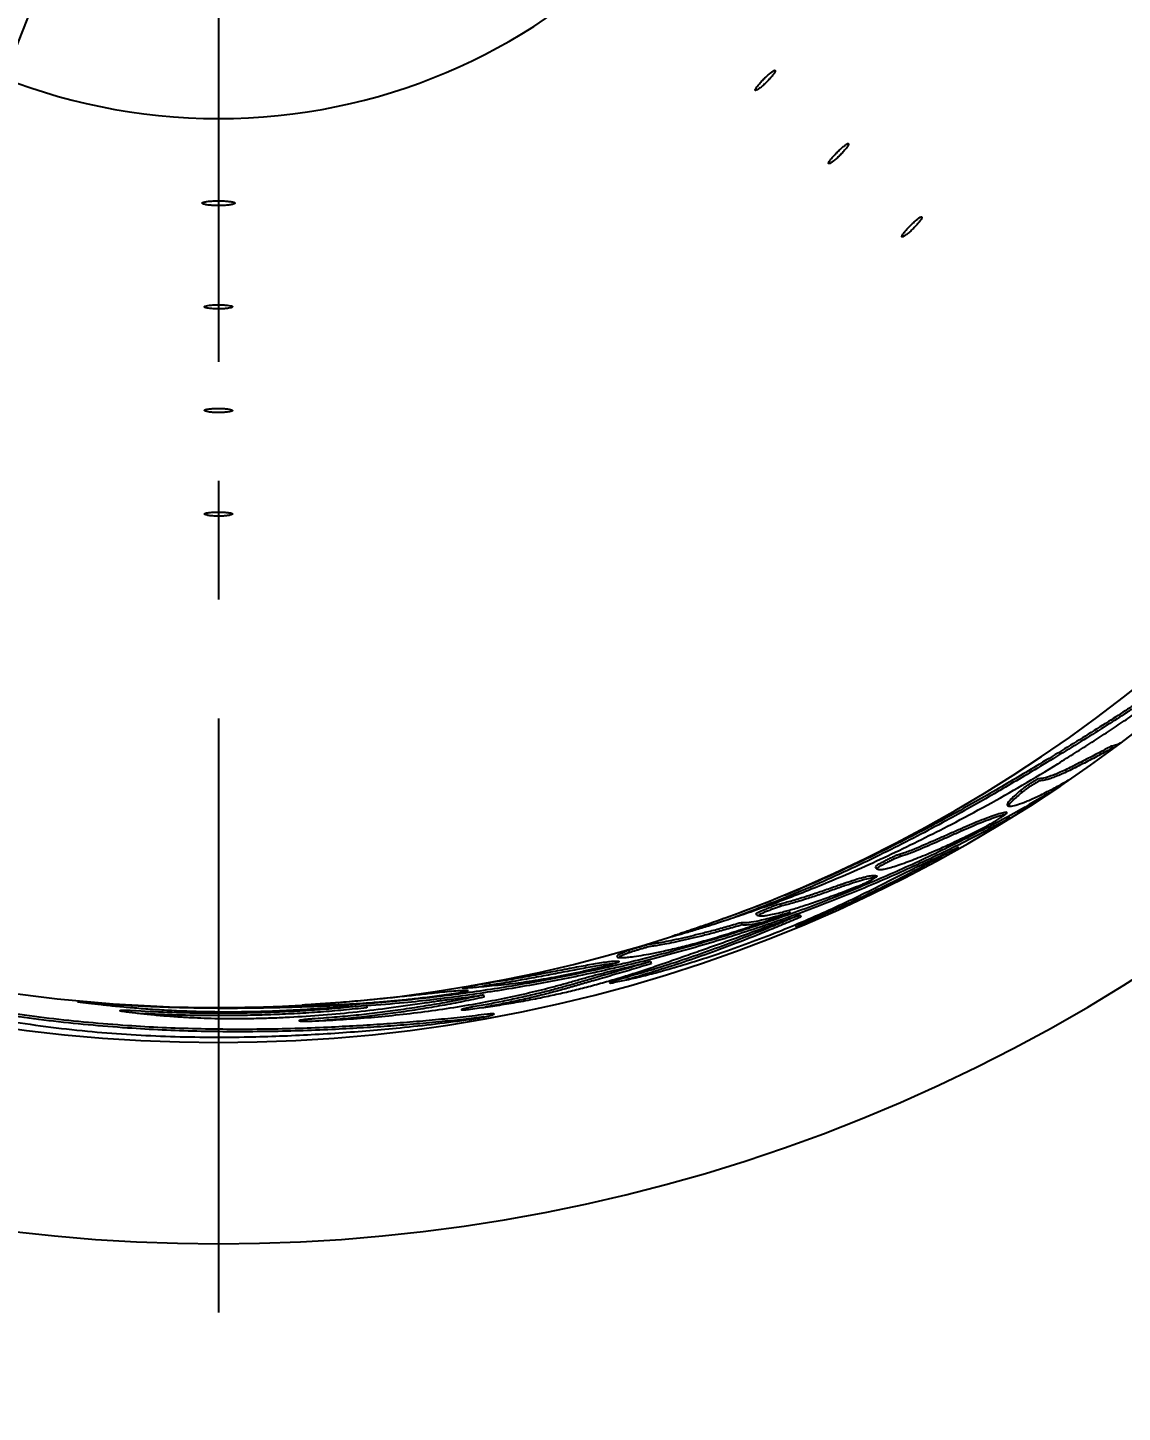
# Model space of a CAD drawing. Header units: millimetres. Extents: x 8 to 867, y 8 to 585.
# Drawn here: x 730.7 to 754.09, y 528.06 to 557.65 of the extents above; entities that cross this region are included whole.
import ezdxf

# ---------------------------------------------------------------- set-up
doc = ezdxf.new("R2010")
doc.units = ezdxf.units.MM
doc.linetypes.add('CENTERX2', pattern=[20.32, 12.7, -2.54, 2.54, -2.54])
doc.layers.add('CENTERLINE', color=4, linetype='CENTERX2')
doc.layers.add('DIMENSIONS', color=2, linetype='Continuous')
doc.layers.add('OUTLINE', color=7, linetype='Continuous', lineweight=25)
doc.styles.add('SLDTEXTSTYLE0', font='TXT', dxfattribs={"width": 0.75})
doc.dimstyles.new('SLDDIMSTYLE22', dxfattribs={"dimtxt": 3.5, "dimasz": 2, "dimexe": 0, "dimexo": 0.0625, "dimgap": 0.875, "dimtad": 1, "dimrnd": 1e-09, "dimzin": 12, "dimdsep": 46, "dimtxsty": 'SLDTEXTSTYLE0', "dimsah": 1, "dimcen": 0, "dimadec": 0, "dimazin": 3, "dimtfac": 1, "dimtofl": 0, "dimtmove": 0, "dimatfit": 3, "dimfxl": 0, "dimfrac": 2, "dimtolj": 1, "dimtzin": 12, "dimarcsym": 0})
doc.dimstyles.new('SLDDIMSTYLE35', dxfattribs={"dimtxt": 3.5, "dimasz": 2, "dimexe": 0, "dimexo": 0.0625, "dimgap": 0.875, "dimtad": 1, "dimrnd": 1e-09, "dimzin": 12, "dimdsep": 46, "dimtxsty": 'SLDTEXTSTYLE0', "dimsah": 1, "dimcen": 0, "dimadec": 0, "dimazin": 3, "dimtfac": 1, "dimtofl": 0, "dimtmove": 0, "dimatfit": 3, "dimfxl": 0, "dimfrac": 2, "dimtolj": 1, "dimtzin": 12, "dimarcsym": 0})
doc.dimstyles.new('SLDDIMSTYLE9', dxfattribs={"dimtxt": 3.5, "dimasz": 2, "dimexe": 0, "dimexo": 0.0625, "dimgap": 0.875, "dimtad": 1, "dimdec": 4, "dimzin": 12, "dimdsep": 46, "dimtxsty": 'SLDTEXTSTYLE0', "dimsah": 1, "dimcen": 0.09, "dimazin": 3, "dimtfac": 1, "dimtofl": 0, "dimtmove": 0, "dimatfit": 3, "dimfxl": 0, "dimfrac": 2, "dimtolj": 1, "dimtzin": 12, "dimarcsym": 0})

# ---------------------------------------------------------------- blocks, each defined once
blk = doc.blocks.new('_D_85')
at = {"layer": 'DIMENSIONS'}
for p, q in [((698.23, 568.209), (813.424, 568.209)), ((794.92, 546.319), (808.681, 541.311))]:
    blk.add_line(p, q, dxfattribs=at)
blk.add_arc((734.78, 568.209), 76.644, 340, 0, dxfattribs=at)
for points in [[(811.424, 568.209), (810.898, 566.215), (811.898, 566.202)], [(806.801, 541.995), (807.933, 543.718), (806.989, 544.048)]]:
    blk.add_solid(points, dxfattribs=at)
at = {"layer": 'DIMENSIONS', "insert": (805.205, 552.217), "char_height": 3.5, "attachment_point": 1, "rotation": 80, "style": 'SLDTEXTSTYLE0'}
blk.add_mtext('20°', dxfattribs=at)
blk = doc.blocks.new('_D_87')
at = {"layer": 'DIMENSIONS'}
blk.add_line((786.397, 544.029), (734.78, 568.209), dxfattribs=at)
blk.add_arc((734.78, 568.209), 143.231, 289.50519, 336.90962, dxfattribs=at)
blk.add_solid([(786.397, 544.029), (784.798, 545.331), (784.374, 544.425)], dxfattribs=at)
at = {"layer": 'DIMENSIONS', "insert": (771.879, 555.806), "char_height": 3.5, "attachment_point": 1, "rotation": 334.9001, "style": 'SLDTEXTSTYLE0'}
blk.add_mtext('R57', dxfattribs=at)
blk = doc.blocks.new('_D_91')
at = {"layer": 'DIMENSIONS'}
blk.add_line((710.508, 506.565), (734.78, 568.209), dxfattribs=at)
blk.add_solid([(710.508, 506.565), (711.706, 508.243), (710.776, 508.609)], dxfattribs=at)
at = {"layer": 'DIMENSIONS', "insert": (720.026, 542.993), "char_height": 3.5, "attachment_point": 1, "rotation": 68.5083, "style": 'SLDTEXTSTYLE0'}
blk.add_mtext('R66,25', dxfattribs=at)
blk = doc.blocks.new('SW_CENTERMARKSYMBOL_0')
at = {"layer": 'CENTERLINE', "color": 0}
blk.add_line((0, -5), (0, -79.579), dxfattribs=at)

msp = doc.modelspace()

# ---------------------------------------------------------------- linework, layer by layer
at = {"layer": 'OUTLINE'}
for p, q in [((753.84816, 542.29402), (753.87786, 542.25366)), ((753.91072, 542.25906), (753.87786, 542.25366)), ((751.92206, 541.35237), (751.94902, 541.31013)), ((749.32902, 539.97949), (749.35198, 539.93495)), ((746.77125, 538.9172), (746.79022, 538.87086)), ((747.20319, 538.68741), (747.22263, 538.64122)), ((744.97926, 538.39999), (744.98741, 538.37618)), ((745.94726, 538.52191), (745.9649, 538.47501)), ((745.95241, 538.52105), (745.94726, 538.52191)), ((745.96962, 538.47422), (745.9649, 538.47501)), ((743.54487, 537.92849), (743.55878, 537.88045)), ((744.01311, 537.69343), (744.02762, 537.64546)), ((740.5715, 537.23441), (740.58069, 537.18526)), ((739.72439, 536.8832), (739.91509, 536.90677)), ((740.11925, 537.06747), (740.1162, 537.06839)), ((740.44185, 536.97772), (740.45079, 536.92841)), ((737.01398, 536.78796), (737.01602, 536.7593)), ((737.48764, 536.75438), (737.49048, 536.72144)), ((737.94231, 536.75233), (737.94732, 536.70253)), ((738.37144, 536.69232), (739.18098, 536.80737))]:
    msp.add_line(p, q, dxfattribs=at)
for radius, start, end in [(12.5, 180, 0), (32.24671, 180.17768, 359.82232), (31.5, 180.181676, 273.229797), (31.5, 274.273887, 359.818195), (36.55, 225, 315)]:
    msp.add_arc((734.7799, 568.20876), radius, start, end, dxfattribs=at)
for points, knots in [([(746.28251, 556.38289), (746.27153, 556.36656), (746.24955, 556.33388), (746.24656, 556.31035), (746.26697, 556.30947), (746.3103, 556.33283), (746.37098, 556.37761), (746.4421, 556.43908), (746.51542, 556.51044), (746.58266, 556.58367), (746.63635, 556.65044), (746.67064, 556.70301), (746.68186, 556.73524), (746.66888, 556.74337), (746.63316, 556.7265), (746.57856, 556.68667), (746.51104, 556.62862), (746.43793, 556.55899), (746.36779, 556.48604), (746.31462, 556.42533), (746.29144, 556.3947), (746.28251, 556.38289)], [0, 0, 0, 0, 0.05368646, 0.10737396, 0.16105607, 0.21473687, 0.2684238, 0.32211544, 0.3758017, 0.42948101, 0.48316166, 0.53685253, 0.59054161, 0.6442267, 0.69790643, 0.75159018, 0.80528245, 0.85897114, 0.91265213, 0.96633263, 1, 1, 1, 1]), ([(747.82822, 554.74492), (747.83879, 554.74858), (747.85992, 554.7559), (747.91716, 554.79592), (747.98548, 554.85259), (748.05908, 554.92183), (748.12906, 554.99534), (748.18771, 555.06492), (748.22857, 555.12254), (748.24721, 555.16151), (748.24168, 555.1773), (748.21263, 555.1681), (748.16323, 555.13505), (748.09888, 555.08205), (748.02664, 555.01526), (747.95454, 554.94231), (747.89077, 554.87145), (747.84253, 554.8104), (747.81586, 554.76629), (747.81282, 554.74527), (747.82394, 554.74502), (747.82822, 554.74492)], [0, 0, 0, 0, 0.05368621, 0.1073739, 0.16106322, 0.21475241, 0.26843527, 0.32211635, 0.37580424, 0.42949542, 0.483182, 0.53686548, 0.5905491, 0.64423925, 0.69792936, 0.75161387, 0.80529472, 0.85898225, 0.91267115, 0.9663618, 1, 1, 1, 1]), ([(734.58763, 553.85633), (734.62263, 553.85325), (734.69264, 553.84709), (734.8133, 553.84584), (734.92864, 553.85104), (735.02763, 553.86231), (735.09859, 553.87782), (735.13366, 553.89539), (735.12884, 553.91275), (735.0847, 553.92799), (735.0062, 553.93971), (734.90219, 553.94709), (734.78438, 553.94971), (734.66608, 553.94745), (734.56062, 553.94042), (734.47986, 553.929), (734.43293, 553.91398), (734.42505, 553.8967), (734.45744, 553.87914), (734.51674, 553.86513), (734.56789, 553.85878), (734.58763, 553.85633)], [0, 0, 0, 0, 0.05368089, 0.1073615, 0.16103377, 0.21471129, 0.26840214, 0.322094, 0.37577205, 0.42944572, 0.48312632, 0.53681995, 0.590509, 0.64418348, 0.69785718, 0.75154239, 0.80523689, 0.85892272, 0.91259521, 0.96627337, 1, 1, 1, 1]), ([(749.62827, 553.3603), (749.63883, 553.37101), (749.67296, 553.40564), (749.72623, 553.46507), (749.77676, 553.52949), (749.80699, 553.57849), (749.81369, 553.60627), (749.79617, 553.60965), (749.75637, 553.58827), (749.69866, 553.54469), (749.62936, 553.48398), (749.55614, 553.41312), (749.48723, 553.34015), (749.43046, 553.27323), (749.39238, 553.21973), (749.37746, 553.18554), (749.38747, 553.17436), (749.41718, 553.18591), (749.46076, 553.21356), (749.51602, 553.25609), (749.57764, 553.31057), (749.61495, 553.34721), (749.62827, 553.3603)], [0, 0, 0, 0, 0.02403248, 0.07770513, 0.13138044, 0.18506049, 0.23874299, 0.292417, 0.34608967, 0.39976566, 0.453446, 0.50712372, 0.56079719, 0.61447149, 0.66815064, 0.72183013, 0.77550511, 0.82917601, 0.86280737, 0.91648753, 0.97016684, 1, 1, 1, 1]), ([(734.61852, 551.64693), (734.64874, 551.64445), (734.70918, 551.63947), (734.81268, 551.63868), (734.91118, 551.64319), (734.99524, 551.65272), (735.05492, 551.66581), (735.08364, 551.68073), (735.07809, 551.6956), (735.03895, 551.70879), (734.97059, 551.71903), (734.88074, 551.72547), (734.77952, 551.72766), (734.67834, 551.72544), (734.58862, 551.71897), (734.52045, 551.7087), (734.48154, 551.69549), (734.47621, 551.6806), (734.50535, 551.66575), (734.55719, 551.65412), (734.60146, 551.64893), (734.61852, 551.64693)], [0, 0, 0, 0, 0.05368404, 0.10736814, 0.16104773, 0.21472973, 0.26842218, 0.3221102, 0.37579254, 0.42947508, 0.48315904, 0.53685106, 0.59053884, 0.64421946, 0.69790007, 0.75158955, 0.8052795, 0.85896709, 0.91264431, 0.96632759, 1, 1, 1, 1]), ([(734.61032, 549.43303), (734.64003, 549.43041), (734.69943, 549.42519), (734.80272, 549.42386), (734.90207, 549.42779), (734.98802, 549.43679), (735.05041, 549.4495), (735.08233, 549.46425), (735.08014, 549.47921), (735.04412, 549.4927), (734.97831, 549.50338), (734.89012, 549.51031), (734.78951, 549.51297), (734.68782, 549.51115), (734.59652, 549.50498), (734.52587, 549.49494), (734.48389, 549.48188), (734.4752, 549.46707), (734.50112, 549.4522), (734.55051, 549.44044), (734.59369, 549.43509), (734.61032, 549.43303)], [0, 0, 0, 0, 0.053684357, 0.107369898, 0.161051834, 0.214733922, 0.268424877, 0.322113202, 0.375798835, 0.429481621, 0.483166774, 0.536858257, 0.590547031, 0.644230279, 0.697913416, 0.751598435, 0.805292278, 0.858979503, 0.912659404, 0.966341365, 1, 1, 1, 1]), ([(734.7797, 547.20993), (734.8069, 547.21027), (734.86778, 547.21105), (734.95478, 547.21783), (735.02791, 547.22902), (735.07312, 547.2431), (735.08526, 547.25816), (735.06297, 547.27248), (735.00879, 547.28454), (734.92878, 547.2932), (734.832, 547.29773), (734.72934, 547.29777), (734.63239, 547.29331), (734.55206, 547.2847), (734.49742, 547.27269), (734.47463, 547.25839), (734.48621, 547.24332), (734.52547, 547.23098), (734.58431, 547.22065), (734.65989, 547.21295), (734.7331, 547.21008), (734.77318, 547.20995), (734.7797, 547.20993)], [0, 0, 0, 0, 0.04338042, 0.0970558, 0.15073838, 0.20442151, 0.25810401, 0.31177845, 0.36545756, 0.41913932, 0.47282431, 0.52650392, 0.58018096, 0.63386065, 0.68754318, 0.74122543, 0.79490359, 0.84858107, 0.882218, 0.935901, 0.98958233, 1, 1, 1, 1]), ([(755.22983, 543.68773), (755.22453, 543.69192), (755.21378, 543.70043), (755.16697, 543.68753), (755.09036, 543.64934), (754.98944, 543.59024), (754.83271, 543.493), (754.63665, 543.36583), (754.40678, 543.21498), (754.14029, 543.04019), (753.93363, 542.9082), (753.79577, 542.82015)], [0, 0, 0, 0, 0.08195795, 0.166319059, 0.250696977, 0.332988166, 0.415325142, 0.583356948, 0.687393231, 0.791454972, 1, 1, 1, 1]), ([(755.24228, 543.65721), (755.24192, 543.65737), (755.23461, 543.66057), (755.19781, 543.6479), (755.12308, 543.61126), (755.0218, 543.55182), (754.86536, 543.45478), (754.66901, 543.32739), (754.43842, 543.17602), (754.1702, 543.00004), (753.96219, 542.86718), (753.82343, 542.77853)], [0, 0, 0, 0, 0.00479743, 0.09596791, 0.18715542, 0.27609135, 0.36507632, 0.54668302, 0.65987532, 0.77309493, 1, 1, 1, 1]), ([(750.4383, 540.62254), (750.69541, 540.7587), (751.20988, 541.03115), (751.97051, 541.46622), (752.59501, 541.84288), (753.08702, 542.1515), (753.44738, 542.38257), (753.7967, 542.6111), (754.135, 542.83644), (754.45201, 543.04876), (754.65142, 543.18439), (754.75116, 543.25222)], [0, 0, 0, 0, 0.15942227, 0.31898867, 0.4870735, 0.57136059, 0.65564103, 0.74125914, 0.82686299, 0.91340494, 1, 1, 1, 1]), ([(753.79577, 542.82015), (753.63254, 542.71732), (753.30609, 542.51166), (752.79679, 542.1976), (752.29838, 541.8949), (751.80695, 541.60089), (751.33014, 541.32128), (750.82662, 541.0334), (750.2793, 540.72999), (749.68696, 540.41401), (749.04453, 540.08627), (748.37348, 539.76121), (747.68791, 539.44776), (746.99954, 539.15275), (746.38697, 538.90711), (745.85776, 538.70756), (745.41172, 538.54695), (745.12338, 538.44897), (744.97926, 538.39999)], [0, 0, 0, 0, 0.07682108, 0.15364122, 0.23038191, 0.2899343, 0.34962949, 0.40930583, 0.4688325, 0.53437225, 0.59990508, 0.66680561, 0.73374195, 0.79958164, 0.86538545, 0.91021315, 0.95512205, 1, 1, 1, 1]), ([(753.82343, 542.77853), (753.66008, 542.67562), (753.33339, 542.46979), (752.82369, 542.15546), (752.32494, 541.85252), (751.83325, 541.55834), (751.35627, 541.27861), (750.85266, 540.99067), (750.30495, 540.687), (749.71186, 540.37058), (749.06828, 540.04223), (748.39602, 539.71653), (747.70938, 539.40262), (747.01928, 539.10657), (746.40718, 538.86207), (746.01169, 538.71097), (745.84829, 538.65231), (745.83346, 538.64698)], [0, 0, 0, 0, 0.0839076, 0.16781437, 0.25163447, 0.31667845, 0.38187762, 0.44705677, 0.51207307, 0.58379688, 0.65551309, 0.72872469, 0.80197544, 0.87403032, 0.94604618, 0.99510326, 1, 1, 1, 1]), ([(753.84816, 542.29402), (753.78931, 542.26041), (753.67155, 542.19315), (753.47079, 542.08835), (753.26534, 541.98197), (753.05314, 541.87329), (752.90125, 541.7986), (752.76495, 541.73631), (752.64334, 541.6856), (752.53721, 541.64659), (752.41385, 541.60829), (752.35461, 541.60263), (752.315, 541.59885)], [0, 0, 0, 0, 0.08132169, 0.16273024, 0.32603398, 0.40870482, 0.4913562, 0.57450934, 0.65766721, 0.74285244, 0.82803837, 1, 1, 1, 1]), ([(753.87786, 542.25366), (753.81896, 542.22001), (753.7011, 542.15267), (753.50013, 542.04769), (753.29449, 541.94116), (753.08203, 541.83228), (752.92988, 541.75741), (752.79334, 541.69496), (752.67151, 541.64411), (752.56517, 541.60497), (752.44158, 541.56653), (752.38225, 541.56082), (752.34257, 541.55701)], [0, 0, 0, 0, 0.08128745, 0.1626608, 0.32589647, 0.40858115, 0.49124556, 0.57441293, 0.65758453, 0.7427883, 0.8279941, 1, 1, 1, 1]), ([(754.05355, 542.3613), (754.05195, 542.36049), (753.99571, 542.33206), (753.91205, 542.29855), (753.86958, 542.29554), (753.84816, 542.29402)], [0, 0, 0, 0, 0.01430442, 0.50301722, 1, 1, 1, 1]), ([(751.92206, 541.35237), (751.87674, 541.31248), (751.78605, 541.23267), (751.68498, 541.13505), (751.62603, 541.05848), (751.63196, 541.01693), (751.69413, 541.00586), (751.81253, 541.03019), (751.98224, 541.08769), (752.20551, 541.1819), (752.46203, 541.30619), (752.71666, 541.4397), (752.88941, 541.53877), (752.96482, 541.58202)], [0, 0, 0, 0, 0.074378738, 0.148820409, 0.222873499, 0.325796066, 0.429110351, 0.532197677, 0.638633188, 0.745325024, 0.851673616, 0.935252544, 1, 1, 1, 1]), ([(752.315, 541.59885), (752.30655, 541.59632), (752.29091, 541.59164), (752.23161, 541.55906), (752.16332, 541.51803), (752.0928, 541.47318), (752.02768, 541.42982), (751.9713, 541.39035), (751.93841, 541.36568), (751.92491, 541.35469), (751.92206, 541.35237)], [0, 0, 0, 0, 0.18008236, 0.33319653, 0.47235246, 0.5979498, 0.71787937, 0.83781778, 0.96580318, 1, 1, 1, 1]), ([(752.34257, 541.55701), (752.33411, 541.55447), (752.31846, 541.54977), (752.25914, 541.51719), (752.19083, 541.47614), (752.1202, 541.43122), (752.05489, 541.38775), (751.99832, 541.34816), (751.96537, 541.32344), (751.95185, 541.31243), (751.94902, 541.31013)], [0, 0, 0, 0, 0.17992592, 0.3327304, 0.47181541, 0.59756874, 0.71775932, 0.83793477, 0.96604869, 1, 1, 1, 1]), ([(752.53573, 541.3), (752.30495, 541.16306), (751.73206, 540.82314), (750.77838, 540.32645), (749.68281, 539.79454), (748.55524, 539.30006), (747.39084, 538.83941), (746.18963, 538.4162), (744.95199, 538.03454), (743.68861, 537.69455), (742.82434, 537.50838), (742.39235, 537.41533)], [0, 0, 0, 0, 0.07709224, 0.19137461, 0.30571537, 0.42005006, 0.53432418, 0.65071031, 0.76717147, 0.88362471, 1, 1, 1, 1]), ([(751.94902, 541.31013), (751.91404, 541.27971), (751.84411, 541.21891), (751.75186, 541.13573), (751.69417, 541.07336), (751.66632, 541.03475), (751.6657, 541.02192), (751.66553, 541.01844)], [0, 0, 0, 0, 0.22580805, 0.45138748, 0.68260071, 0.9140065, 1, 1, 1, 1]), ([(751.69576, 540.76152), (751.40113, 540.60295), (750.75223, 540.25371), (749.71136, 539.75385), (748.58145, 539.25639), (747.41326, 538.7944), (746.20841, 538.36962), (744.96689, 537.98671), (743.69955, 537.64563), (742.83255, 537.45894), (742.3992, 537.36563)], [0, 0, 0, 0, 0.10522178, 0.23173993, 0.358251, 0.48469489, 0.61348456, 0.74235782, 0.87122228, 1, 1, 1, 1]), ([(751.63535, 540.88036), (751.60975, 540.87952), (751.55858, 540.87784), (751.4218, 540.838), (751.2443, 540.77308), (751.07089, 540.70851), (750.88294, 540.63252), (750.67798, 540.54363), (750.48566, 540.45764), (750.28561, 540.36829), (750.09648, 540.2854), (749.8668, 540.18512), (749.66758, 540.09944), (749.52021, 540.04176), (749.41792, 540.0067), (749.35866, 539.98856), (749.32902, 539.97949)], [0, 0, 0, 0, 0.09811041, 0.19608237, 0.29377304, 0.39145594, 0.46751311, 0.54357263, 0.61929508, 0.65713924, 0.73282456, 0.79892301, 0.86499579, 0.90985242, 0.95492604, 1, 1, 1, 1]), ([(751.58313, 540.82977), (751.58044, 540.82953), (751.54947, 540.82675), (751.44578, 540.79378), (751.27154, 540.73081), (751.09742, 540.66573), (750.91002, 540.59002), (750.70546, 540.50129), (750.51348, 540.41544), (750.31366, 540.32614), (750.12412, 540.243), (749.89379, 540.1424), (749.69327, 540.05608), (749.54462, 539.99781), (749.4415, 539.96239), (749.38182, 539.94409), (749.35198, 539.93495)], [0, 0, 0, 0, 0.01022131, 0.1175411, 0.2245524, 0.33155585, 0.41484898, 0.49814395, 0.58107258, 0.62251798, 0.7054057, 0.77829141, 0.8511509, 0.90060717, 0.95030347, 1, 1, 1, 1]), ([(751.18701, 540.58528), (751.21421, 540.59989), (751.26865, 540.62912), (751.36409, 540.68505), (751.45496, 540.74148), (751.53407, 540.79382), (751.59475, 540.83746), (751.63301, 540.86905), (751.63394, 540.87551), (751.63439, 540.87863)], [0, 0, 0, 0, 0.14378429, 0.28781421, 0.42637836, 0.56328579, 0.70596031, 0.85784666, 1, 1, 1, 1]), ([(744.49477, 538.23158), (744.56669, 538.25232), (744.71075, 538.29385), (744.96408, 538.36861), (745.24635, 538.45481), (745.58558, 538.56268), (745.98345, 538.69592), (746.43227, 538.85437), (746.90158, 539.02828), (747.38353, 539.21558), (747.92267, 539.43567), (748.51594, 539.6922), (749.37947, 540.0859), (750.01455, 540.40777), (750.4383, 540.62254)], [0, 0, 0, 0, 0.06075577, 0.12169648, 0.18255252, 0.24319221, 0.3167604, 0.39049999, 0.46445992, 0.53849309, 0.61230796, 0.70910929, 0.80590382, 1, 1, 1, 1]), ([(748.81412, 539.71521), (748.82357, 539.69983), (748.83777, 539.67673), (748.88527, 539.66006), (748.94128, 539.65778), (749.02581, 539.67011), (749.14386, 539.69993), (749.29545, 539.74798), (749.51693, 539.82642), (749.81862, 539.94358), (750.17318, 540.09404), (750.52082, 540.25346), (750.8456, 540.41043), (751.07323, 540.52701), (751.18701, 540.58528)], [0, 0, 0, 0, 0.12894181, 0.19370682, 0.25844889, 0.32323707, 0.38801079, 0.4547433, 0.52150346, 0.63879833, 0.75609406, 0.83731732, 0.91868001, 1, 1, 1, 1]), ([(750.59372, 540.13989), (750.30836, 539.98173), (749.73764, 539.66542), (748.90361, 539.24486), (748.10002, 538.8638), (747.58345, 538.63984), (747.32507, 538.52782)], [0, 0, 0, 0, 0.26840084, 0.53680177, 0.76832142, 1, 1, 1, 1]), ([(749.78275, 539.75182), (749.85424, 539.78503), (749.99721, 539.85146), (750.2681, 539.98009), (750.46614, 540.07728), (750.59372, 540.13989)], [0, 0, 0, 0, 0.26243462, 0.52487023, 1, 1, 1, 1]), ([(749.32902, 539.97949), (749.31848, 539.9768), (749.29736, 539.97141), (749.22822, 539.94236), (749.14351, 539.90301), (749.0557, 539.85959), (748.97425, 539.81721), (748.90372, 539.77843), (748.84897, 539.74577), (748.81729, 539.72354), (748.8151, 539.7178), (748.81412, 539.71521)], [0, 0, 0, 0, 0.12715089, 0.25472437, 0.37090708, 0.47773966, 0.57915452, 0.68104283, 0.78864259, 0.90449888, 1, 1, 1, 1]), ([(749.35198, 539.93495), (749.34143, 539.93225), (749.32031, 539.92685), (749.25119, 539.89781), (749.16646, 539.85846), (749.07849, 539.81496), (748.99679, 539.77246), (748.92603, 539.73356), (748.87113, 539.70082), (748.83943, 539.67858), (748.83724, 539.67284), (748.83626, 539.67025)], [0, 0, 0, 0, 0.12694616, 0.25430864, 0.37046114, 0.47745001, 0.57910205, 0.68119947, 0.78891229, 0.90473858, 1, 1, 1, 1]), ([(748.85344, 539.51721), (748.83622, 539.52117), (748.80182, 539.52906), (748.71453, 539.52376), (748.57158, 539.49114), (748.38804, 539.43828), (748.15728, 539.3618), (747.89071, 539.26812), (747.59627, 539.16352), (747.41603, 539.10444), (747.32597, 539.07491)], [0, 0, 0, 0, 0.12670145, 0.25320939, 0.38384925, 0.51446731, 0.63494977, 0.7555725, 0.87786305, 1, 1, 1, 1]), ([(748.46376, 539.31283), (748.48539, 539.32173), (748.52871, 539.33955), (748.60802, 539.37588), (748.68509, 539.41359), (748.75322, 539.44928), (748.80803, 539.48041), (748.84502, 539.50452), (748.85515, 539.51464), (748.85369, 539.51684), (748.85344, 539.51721)], [0, 0, 0, 0, 0.13924149, 0.27881926, 0.41074173, 0.53902926, 0.6722805, 0.81380704, 0.96800972, 1, 1, 1, 1]), ([(749.15983, 539.44313), (749.21649, 539.47245), (749.31131, 539.52153), (749.4484, 539.5905), (749.56508, 539.64817), (749.67945, 539.70356), (749.74799, 539.73558), (749.78275, 539.75182)], [0, 0, 0, 0, 0.263200025, 0.440434403, 0.622795188, 0.808686438, 1, 1, 1, 1]), ([(743.20547, 537.23963), (743.30329, 537.25966), (743.499, 537.29974), (743.81704, 537.37272), (744.19904, 537.47029), (744.64538, 537.59738), (745.13968, 537.75063), (745.68165, 537.9321), (746.26473, 538.14317), (746.87525, 538.38197), (747.46951, 538.63231), (748.04443, 538.89151), (748.6093, 539.16107), (748.97643, 539.34916), (749.15983, 539.44313)], [0, 0, 0, 0, 0.06251426, 0.12506546, 0.18718951, 0.26668718, 0.34653098, 0.42625654, 0.52496321, 0.62367393, 0.71756756, 0.81168048, 0.90592561, 1, 1, 1, 1]), ([(746.34153, 538.67042), (746.36388, 538.66927), (746.40858, 538.66699), (746.5146, 538.67943), (746.65337, 538.70581), (746.83893, 538.75055), (747.07684, 538.81778), (747.36969, 538.91024), (747.69333, 539.0212), (748.06091, 539.15524), (748.32249, 539.25757), (748.46376, 539.31283)], [0, 0, 0, 0, 0.09380661, 0.18759306, 0.28410522, 0.38061777, 0.49831301, 0.61606453, 0.73699853, 0.85796614, 1, 1, 1, 1]), ([(748.80663, 539.48032), (748.78351, 539.47974), (748.733, 539.47848), (748.59328, 539.44582), (748.41049, 539.39332), (748.17897, 539.31654), (747.91111, 539.22238), (747.61515, 539.1172), (747.43414, 539.05787), (747.34369, 539.02823)], [0, 0, 0, 0, 0.12824881, 0.28020499, 0.4321385, 0.57304613, 0.7141183, 0.85715019, 1, 1, 1, 1]), ([(746.77125, 538.9172), (746.75598, 538.91286), (746.72536, 538.90415), (746.64601, 538.87574), (746.55724, 538.84184), (746.46975, 538.80668), (746.39109, 538.7736), (746.32525, 538.74423), (746.27751, 538.72064), (746.2603, 538.70923), (746.26026, 538.70634), (746.26024, 538.70559)], [0, 0, 0, 0, 0.12950493, 0.25970852, 0.37849114, 0.48861084, 0.59604834, 0.70720371, 0.8261373, 0.95506938, 1, 1, 1, 1]), ([(747.32597, 539.07491), (747.27164, 539.05803), (747.16299, 539.02428), (746.97262, 538.96982), (746.85198, 538.9383), (746.77125, 538.9172)], [0, 0, 0, 0, 0.24853898, 0.49709881, 1, 1, 1, 1]), ([(747.34369, 539.02823), (747.28952, 539.0114), (747.18118, 538.97774), (746.99128, 538.92343), (746.87083, 538.89193), (746.79022, 538.87086)], [0, 0, 0, 0, 0.24855119, 0.49711906, 1, 1, 1, 1]), ([(747.20319, 538.68741), (747.0899, 538.63958), (746.86328, 538.54392), (746.41025, 538.35737), (745.87329, 538.14407), (745.24465, 537.90958), (744.62717, 537.69699), (743.99774, 537.49718), (743.57353, 537.37476), (743.36132, 537.31353)], [0, 0, 0, 0, 0.08959468, 0.17922608, 0.36008813, 0.51895963, 0.67829937, 0.83907198, 1, 1, 1, 1]), ([(747.22263, 538.64122), (747.10916, 538.59332), (746.88216, 538.4975), (746.42839, 538.31065), (745.89054, 538.09702), (745.26089, 537.86214), (744.64244, 537.64934), (744.05072, 537.46112), (743.66477, 537.34957), (743.49112, 537.29939)], [0, 0, 0, 0, 0.09231874, 0.18467518, 0.37103102, 0.53471229, 0.69887506, 0.86451011, 1, 1, 1, 1]), ([(743.97849, 537.85138), (744.06802, 537.86894), (744.24711, 537.90408), (744.56409, 537.97751), (744.91005, 538.06563), (745.2877, 538.1705), (745.68874, 538.2907), (746.11089, 538.42634), (746.55046, 538.57703), (746.85122, 538.68812), (747.00163, 538.74369)], [0, 0, 0, 0, 0.11976916, 0.23957681, 0.36303736, 0.48652566, 0.6139254, 0.74134297, 0.87063899, 1, 1, 1, 1]), ([(747.00163, 538.74369), (746.92892, 538.72144), (746.78321, 538.67685), (746.58827, 538.62289), (746.41564, 538.5799), (746.2338, 538.54116), (746.09697, 538.52072), (746.00185, 538.51585), (745.96889, 538.51932), (745.95241, 538.52105)], [0, 0, 0, 0, 0.13480369, 0.27016683, 0.40500363, 0.54058424, 0.76858311, 0.8842833, 1, 1, 1, 1]), ([(746.26024, 538.70559), (746.26773, 538.69803), (746.28271, 538.6829), (746.32191, 538.67458), (746.34153, 538.67042)], [0, 0, 0, 0, 0.4995888, 1, 1, 1, 1]), ([(746.79022, 538.87086), (746.77493, 538.86651), (746.74428, 538.85779), (746.66486, 538.82935), (746.57606, 538.79544), (746.48812, 538.76011), (746.41011, 538.72725), (746.35296, 538.70203), (746.33215, 538.69151), (746.32496, 538.68787)], [0, 0, 0, 0, 0.16880345, 0.33850752, 0.49352989, 0.63748042, 0.77795384, 0.92322101, 1, 1, 1, 1]), ([(746.45724, 538.42419), (746.52331, 538.4468), (746.65544, 538.49201), (746.90469, 538.57928), (747.08642, 538.64511), (747.20319, 538.68741)], [0, 0, 0, 0, 0.2633102, 0.52662184, 1, 1, 1, 1]), ([(740.07642, 536.66371), (740.19905, 536.67912), (740.44485, 536.71001), (740.83302, 536.76787), (741.23667, 536.83591), (741.62803, 536.91086), (741.99895, 536.98989), (742.34407, 537.0697), (742.68945, 537.15626), (743.02961, 537.24883), (743.36029, 537.3455), (743.69025, 537.44903), (744.02151, 537.55901), (744.37048, 537.67838), (744.72786, 537.80341), (745.08636, 537.9299), (745.44132, 538.05528), (745.78381, 538.1775), (746.12353, 538.30024), (746.34616, 538.38293), (746.45724, 538.42419)], [0, 0, 0, 0, 0.06376186, 0.1277989, 0.19160097, 0.25504094, 0.30570779, 0.35648905, 0.40708567, 0.45796387, 0.50904279, 0.55996532, 0.61819134, 0.67660296, 0.73461177, 0.79228587, 0.84389265, 0.89582322, 0.94802343, 1, 1, 1, 1]), ([(745.94726, 538.52191), (745.8376, 538.48955), (745.61827, 538.42483), (745.31882, 538.34348), (745.04269, 538.27263), (744.78224, 538.21017), (744.54499, 538.15719), (744.33638, 538.11445), (744.17209, 538.08439), (744.0582, 538.06708), (744.02149, 538.06493), (744.00473, 538.06394)], [0, 0, 0, 0, 0.10234926, 0.20470474, 0.30924251, 0.41378351, 0.53293589, 0.65208202, 0.77459305, 0.89709156, 1, 1, 1, 1]), ([(745.9649, 538.47501), (745.85515, 538.44261), (745.63564, 538.37782), (745.33588, 538.29635), (745.0594, 538.22538), (744.79859, 538.1628), (744.56096, 538.1097), (744.35195, 538.06685), (744.18731, 538.03669), (744.07304, 538.01928), (744.0362, 538.01711), (744.01937, 538.01612)], [0, 0, 0, 0, 0.10231746, 0.20464067, 0.3091448, 0.41365267, 0.53277477, 0.65189189, 0.77437909, 0.89685411, 1, 1, 1, 1]), ([(744.97926, 538.39999), (744.94631, 538.38894), (744.88029, 538.3668), (744.76858, 538.32926), (744.66335, 538.29397), (744.57298, 538.26352), (744.50056, 538.2388), (744.47947, 538.23089), (744.46846, 538.22676)], [0, 0, 0, 0, 0.162718627, 0.326051118, 0.482620862, 0.643278622, 0.81387844, 1, 1, 1, 1]), ([(746.39798, 538.52659), (746.36096, 538.51844), (746.23808, 538.49138), (746.11505, 538.47409), (746.01903, 538.46893), (745.98609, 538.47246), (745.96962, 538.47422)], [0, 0, 0, 0, 0.17624857, 0.58503511, 0.79250229, 1, 1, 1, 1]), ([(747.32507, 538.52782), (747.30018, 538.51706), (747.25043, 538.49557), (747.18589, 538.46539), (747.13467, 538.43947), (747.119, 538.42905), (747.11096, 538.4237)], [0, 0, 0, 0, 0.24300203, 0.48576215, 0.73587432, 1, 1, 1, 1]), ([(744.00473, 538.06394), (743.99924, 538.06301), (743.98822, 538.06114), (743.93314, 538.04611), (743.8606, 538.0253), (743.78113, 538.00191), (743.70525, 537.97921), (743.63763, 537.95862), (743.58205, 537.94121), (743.55563, 537.93238), (743.54608, 537.92893), (743.54487, 537.92849)], [0, 0, 0, 0, 0.140933486, 0.282536108, 0.412206765, 0.529172923, 0.639200424, 0.747791157, 0.861022619, 0.982395784, 1, 1, 1, 1]), ([(744.01937, 538.01612), (744.01387, 538.01519), (744.00286, 538.01332), (743.94782, 537.9983), (743.87531, 537.9775), (743.79574, 537.95408), (743.71964, 537.93132), (743.65179, 537.91065), (743.59604, 537.89319), (743.56955, 537.88435), (743.55998, 537.88089), (743.55878, 537.88045)], [0, 0, 0, 0, 0.14064905, 0.28196104, 0.41151958, 0.52862273, 0.63888621, 0.74771217, 0.86108278, 0.98246434, 1, 1, 1, 1]), ([(744.46756, 538.22524), (744.46645, 538.22461), (744.46326, 538.22279), (744.48235, 538.22812), (744.49477, 538.23158)], [0, 0, 0, 0, 0.3497893, 1, 1, 1, 1]), ([(724.58467, 537.99988), (724.7713, 537.92537), (725.14508, 537.77613), (725.74608, 537.55814), (726.37587, 537.34687), (727.03527, 537.14517), (727.75075, 536.9474), (728.52411, 536.7584), (729.35474, 536.58253), (730.21105, 536.42886), (731.0871, 536.30017), (731.956, 536.20179), (732.81184, 536.13351), (733.64903, 536.09139), (734.4878, 536.07251), (735.27288, 536.07555), (736.00424, 536.09495), (736.68049, 536.12508), (737.35244, 536.16625), (738.01516, 536.21716), (738.7078, 536.28094), (739.42271, 536.35725), (739.91665, 536.42286), (740.16369, 536.45568)], [0, 0, 0, 0, 0.04771816, 0.09557057, 0.14344756, 0.19126046, 0.23894532, 0.29241879, 0.34612772, 0.39986949, 0.45348747, 0.50688448, 0.55618864, 0.60556117, 0.6549969, 0.70438731, 0.74424559, 0.78424792, 0.82422487, 0.86408109, 0.90381649, 0.95189479, 1, 1, 1, 1]), ([(740.45166, 536.50627), (740.30741, 536.48886), (739.9908, 536.45066), (739.49266, 536.3995), (738.95236, 536.35062), (738.3936, 536.30757), (737.81311, 536.27003), (737.18452, 536.23622), (736.50704, 536.20884), (735.78824, 536.19246), (735.05668, 536.18873), (734.31761, 536.1991), (733.57557, 536.22464), (732.80229, 536.26932), (731.99459, 536.33497), (731.15284, 536.42284), (730.3138, 536.53269), (729.47418, 536.6668), (728.64103, 536.82765), (727.82044, 537.0134), (727.01798, 537.2205), (726.27283, 537.43626), (725.57936, 537.65511), (725.14908, 537.80426), (724.93394, 537.87884)], [0, 0, 0, 0, 0.0338084, 0.07420162, 0.11458274, 0.15483172, 0.19491925, 0.23493826, 0.27945287, 0.32404005, 0.36878331, 0.41364857, 0.45851771, 0.50322086, 0.55380534, 0.60444994, 0.6551013, 0.70569506, 0.75724082, 0.80892431, 0.86070335, 0.9123795, 0.95618875, 1, 1, 1, 1]), ([(740.52506, 536.56528), (740.35358, 536.54456), (740.00988, 536.50304), (739.48431, 536.44893), (738.94418, 536.40017), (738.38559, 536.35719), (737.80517, 536.31973), (737.1772, 536.28602), (736.50098, 536.25877), (735.78418, 536.24251), (735.05467, 536.23883), (734.31768, 536.24922), (733.57773, 536.27471), (732.80645, 536.31927), (732.00067, 536.38474), (731.16074, 536.47238), (730.32351, 536.58193), (729.4857, 536.71566), (728.65433, 536.87607), (727.83553, 537.0613), (727.03483, 537.26784), (726.29031, 537.48331), (725.59636, 537.70223), (725.16507, 537.85175), (724.94941, 537.9265)], [0, 0, 0, 0, 0.04002455, 0.080219, 0.12040147, 0.16045139, 0.20033971, 0.24015942, 0.28433012, 0.32857253, 0.37296927, 0.41748664, 0.46200787, 0.50636483, 0.55658765, 0.60687005, 0.65715962, 0.70739208, 0.75856734, 0.80987979, 0.86128707, 0.91259208, 0.95629498, 1, 1, 1, 1]), ([(743.54487, 537.92849), (743.50502, 537.91316), (743.42536, 537.8825), (743.3358, 537.84218), (743.29392, 537.81266), (743.28953, 537.79209), (743.31625, 537.77938), (743.37035, 537.7741), (743.4564, 537.77625), (743.582, 537.78789), (743.75071, 537.81066), (743.90228, 537.83776), (743.97849, 537.85138)], [0, 0, 0, 0, 0.10825493, 0.21640026, 0.32672829, 0.4370747, 0.52633977, 0.6155915, 0.70702219, 0.79843182, 0.89865199, 1, 1, 1, 1]), ([(743.55878, 537.88045), (743.51925, 537.86518), (743.44023, 537.83466), (743.35911, 537.79929), (743.3402, 537.78461), (743.33337, 537.7793)], [0, 0, 0, 0, 0.39004478, 0.77969474, 1, 1, 1, 1]), ([(742.39235, 537.41533), (741.99547, 537.3384), (741.20171, 537.18456), (739.98454, 537.00089), (738.7478, 536.85049), (737.90769, 536.78641), (737.48764, 536.75438)], [0, 0, 0, 0, 0.24941932, 0.49883448, 0.74941625, 1, 1, 1, 1]), ([(739.98438, 537.12917), (739.99924, 537.12857), (740.02898, 537.12735), (740.13252, 537.13233), (740.29693, 537.14578), (740.5083, 537.16529), (740.74847, 537.18839), (740.98873, 537.21377), (741.23296, 537.24345), (741.47847, 537.27821), (741.74212, 537.32073), (742.01546, 537.36974), (742.29115, 537.42378), (742.57014, 537.48388), (742.84481, 537.54807), (743.01827, 537.59114), (743.10505, 537.61268)], [0, 0, 0, 0, 0.08551866, 0.17120477, 0.25664385, 0.35374746, 0.45088615, 0.54791713, 0.61339598, 0.67902603, 0.74441978, 0.79933621, 0.85436429, 0.90913676, 0.95454769, 1, 1, 1, 1]), ([(744.01311, 537.69343), (743.87277, 537.6509), (743.59193, 537.56578), (743.17583, 537.44393), (742.79959, 537.33512), (742.47669, 537.24099), (742.19133, 537.15889), (741.89619, 537.07819), (741.57749, 536.9981), (741.24399, 536.92092), (740.90377, 536.84852), (740.56122, 536.78128), (740.33276, 536.74102), (740.21852, 536.72088)], [0, 0, 0, 0, 0.10678435, 0.21370354, 0.31995073, 0.40447144, 0.48926996, 0.57392772, 0.65959774, 0.745609, 0.83144696, 0.91571209, 1, 1, 1, 1]), ([(744.02762, 537.64546), (743.8873, 537.60294), (743.60649, 537.51783), (743.19041, 537.39599), (742.81393, 537.28712), (742.49056, 537.19288), (742.20468, 537.11063), (741.90914, 537.02981), (741.59008, 536.94962), (741.25623, 536.87226), (740.91513, 536.79989), (740.65277, 536.74768), (740.50502, 536.72137), (740.47197, 536.71549)], [0, 0, 0, 0, 0.11345125, 0.2270445, 0.33992891, 0.42985126, 0.52007119, 0.61014454, 0.70128325, 0.79278411, 0.88410081, 0.97407395, 1, 1, 1, 1]), ([(743.33766, 537.69396), (743.31064, 537.69443), (743.25663, 537.69537), (743.15082, 537.68816), (743.00612, 537.6688), (742.84234, 537.64246), (742.66615, 537.61144), (742.41945, 537.56578), (742.08755, 537.50215), (741.67043, 537.42306), (741.29177, 537.35313), (740.97566, 537.29807), (740.73991, 537.25964), (740.62752, 537.2428), (740.5715, 537.23441)], [0, 0, 0, 0, 0.0702465, 0.14040918, 0.21209797, 0.28381444, 0.34629696, 0.40878575, 0.53497961, 0.65060315, 0.76625408, 0.84421806, 0.92234406, 1, 1, 1, 1]), ([(743.20792, 537.6415), (743.19221, 537.64055), (743.14153, 537.63748), (743.01807, 537.62009), (742.85552, 537.59417), (742.67893, 537.56301), (742.43237, 537.51738), (742.1002, 537.45367), (741.68251, 537.37446), (741.303, 537.30435), (740.98608, 537.24914), (740.74961, 537.21056), (740.63688, 537.19367), (740.58069, 537.18526)], [0, 0, 0, 0, 0.03610188, 0.11645388, 0.19683591, 0.26679426, 0.33676021, 0.47805086, 0.60783128, 0.7376435, 0.82515173, 0.91284159, 1, 1, 1, 1]), ([(742.45095, 537.29621), (742.48809, 537.30695), (742.56237, 537.32843), (742.68531, 537.36242), (742.81277, 537.39664), (742.94098, 537.43005), (743.06561, 537.46152), (743.16595, 537.48605), (743.22247, 537.49935), (743.24223, 537.504)], [0, 0, 0, 0, 0.15417032, 0.30830133, 0.46267136, 0.61703732, 0.76795328, 0.91889787, 1, 1, 1, 1]), ([(743.10505, 537.61268), (743.1263, 537.61831), (743.16882, 537.62956), (743.23044, 537.64791), (743.28239, 537.66497), (743.32092, 537.6795), (743.34339, 537.69051), (743.33961, 537.69278), (743.33766, 537.69396)], [0, 0, 0, 0, 0.15700097, 0.31413015, 0.46958794, 0.63278183, 0.80985773, 1, 1, 1, 1]), ([(743.24223, 537.504), (743.31228, 537.52048), (743.45238, 537.55343), (743.7097, 537.61603), (743.89607, 537.66357), (744.01311, 537.69343)], [0, 0, 0, 0, 0.27114495, 0.54228863, 1, 1, 1, 1]), ([(736.70567, 536.41713), (736.90196, 536.4255), (737.29459, 536.44224), (737.89037, 536.48346), (738.49577, 536.53837), (739.11064, 536.60944), (739.73186, 536.69686), (740.33011, 536.79696), (740.8981, 536.90787), (741.42921, 537.0252), (741.86056, 537.13239), (742.19473, 537.22297), (742.36553, 537.27179), (742.45095, 537.29621)], [0, 0, 0, 0, 0.103253063, 0.206525641, 0.309675284, 0.413794443, 0.518052256, 0.621970935, 0.71419849, 0.806705642, 0.898737067, 0.949356115, 1, 1, 1, 1]), ([(742.3992, 537.36563), (742.0021, 537.28865), (741.20791, 537.13469), (739.98979, 536.9517), (738.90171, 536.81689), (738.21252, 536.76326), (737.94332, 536.74232)], [0, 0, 0, 0, 0.27407971, 0.54815522, 0.82351111, 1, 1, 1, 1]), ([(740.5715, 537.23441), (740.55914, 537.23266), (740.53437, 537.22915), (740.45439, 537.21553), (740.35737, 537.19853), (740.25798, 537.18093), (740.16596, 537.16452), (740.08609, 537.15008), (740.02382, 537.13842), (739.99007, 537.13145), (739.98601, 537.12982), (739.98438, 537.12917)], [0, 0, 0, 0, 0.129925526, 0.260372814, 0.377362277, 0.484736322, 0.587023895, 0.690636571, 0.800799663, 0.919966499, 1, 1, 1, 1]), ([(740.58069, 537.18526), (740.56816, 537.18347), (740.54304, 537.1799), (740.47621, 537.16856), (740.42215, 537.15908), (740.40418, 537.15592)], [0, 0, 0, 0, 0.3994421, 0.80046368, 1, 1, 1, 1]), ([(743.36132, 537.31353), (743.33549, 537.30604), (743.28388, 537.29109), (743.2177, 537.2697), (743.16767, 537.25149), (743.13925, 537.23794), (743.13856, 537.23124), (743.16359, 537.23231), (743.19389, 537.2376), (743.20547, 537.23963)], [0, 0, 0, 0, 0.13828184, 0.2763986, 0.41932989, 0.57089682, 0.73191808, 0.89755895, 1, 1, 1, 1]), ([(737.48764, 536.75438), (737.3623, 536.74871), (737.11162, 536.73739), (736.7206, 536.72282), (736.33972, 536.7109), (735.96798, 536.70151), (735.61153, 536.6949), (735.23719, 536.69087), (734.82375, 536.69005), (734.37263, 536.69431), (733.89055, 536.70509), (733.38276, 536.72326), (732.8537, 536.7505), (732.3072, 536.78665), (731.94783, 536.81775), (731.76818, 536.8333)], [0, 0, 0, 0, 0.0846497, 0.16930135, 0.25382072, 0.31842374, 0.38330726, 0.44805295, 0.51246742, 0.58811199, 0.66401533, 0.73978422, 0.82639962, 0.91321614, 1, 1, 1, 1]), ([(731.76818, 536.8333), (731.84516, 536.8234), (731.99925, 536.80357), (732.26977, 536.77168), (732.5872, 536.73855), (732.94001, 536.706), (733.3171, 536.67591), (733.72053, 536.65028), (734.13459, 536.63162), (734.55152, 536.62093), (734.95987, 536.61742), (735.3737, 536.6204), (735.84745, 536.63151), (736.37926, 536.65358), (736.77092, 536.67988), (736.9668, 536.69303)], [0, 0, 0, 0, 0.07300132, 0.146114759, 0.218949388, 0.29730638, 0.376008273, 0.454283129, 0.532054238, 0.600181284, 0.668603375, 0.737203014, 0.805572943, 0.902758272, 1, 1, 1, 1]), ([(736.48797, 536.75051), (736.48873, 536.75043), (736.49498, 536.7498), (736.54137, 536.74973), (736.62288, 536.75019), (736.73377, 536.75179), (736.8775, 536.75491), (737.05737, 536.76023), (737.27608, 536.76864), (737.52051, 536.78035), (737.78849, 536.79595), (738.07574, 536.81589), (738.38159, 536.84072), (738.70398, 536.87087), (739.05765, 536.90867), (739.44337, 536.95549), (739.71727, 536.99394), (739.85447, 537.0132)], [0, 0, 0, 0, 0.0080051, 0.06594679, 0.1239242, 0.18392177, 0.2439266, 0.31531453, 0.38671881, 0.46012318, 0.53353098, 0.60669368, 0.67986233, 0.75450265, 0.82913673, 0.91441445, 1, 1, 1, 1]), ([(740.44185, 536.97772), (740.29651, 536.94685), (740.00541, 536.88502), (739.55319, 536.79987), (739.08978, 536.72105), (738.6285, 536.65181), (738.17142, 536.59184), (737.71847, 536.54093), (737.25791, 536.49725), (736.94666, 536.47528), (736.79104, 536.46429)], [0, 0, 0, 0, 0.12951371, 0.25940074, 0.38892448, 0.51890244, 0.63821562, 0.75752103, 0.87876382, 1, 1, 1, 1]), ([(740.1162, 537.06839), (740.08605, 537.06928), (740.02579, 537.07104), (739.89988, 537.06574), (739.72203, 537.05044), (739.48638, 537.02645), (739.18356, 536.99304), (738.8084, 536.95128), (738.39662, 536.90757), (738.01777, 536.87029), (737.69365, 536.84127), (737.44295, 536.82047), (737.22159, 536.80329), (737.08321, 536.79307), (737.01398, 536.78796)], [0, 0, 0, 0, 0.0776478, 0.15516521, 0.23511397, 0.31509714, 0.42032198, 0.52561182, 0.63351132, 0.74145912, 0.805586, 0.86963746, 0.93478733, 1, 1, 1, 1]), ([(740.45079, 536.92841), (740.3054, 536.89754), (740.01421, 536.83571), (739.5619, 536.75054), (739.09844, 536.6717), (738.6367, 536.60238), (738.17875, 536.5422), (737.72436, 536.49137), (737.34713, 536.45476), (737.12022, 536.43842), (737.04932, 536.43331)], [0, 0, 0, 0, 0.13850266, 0.27740209, 0.41591514, 0.55491101, 0.68288864, 0.81085778, 0.94090477, 1, 1, 1, 1]), ([(739.18098, 536.80737), (739.23296, 536.81531), (739.32609, 536.82955), (739.46367, 536.84917), (739.59557, 536.86717), (739.67937, 536.8776), (739.72439, 536.8832)], [0, 0, 0, 0, 0.28154401, 0.50446918, 0.73381873, 1, 1, 1, 1]), ([(739.85447, 537.0132), (739.87537, 537.01637), (739.91718, 537.0227), (739.98147, 537.03393), (740.03855, 537.04499), (740.08337, 537.05491), (740.11044, 537.06196), (740.11324, 537.06405), (740.11417, 537.06474)], [0, 0, 0, 0, 0.17605532, 0.35224651, 0.52655127, 0.70736815, 0.90287711, 1, 1, 1, 1]), ([(739.91509, 536.90677), (739.97909, 536.91495), (740.15496, 536.93743), (740.33032, 536.96205), (740.44185, 536.97772)], [0, 0, 0, 0, 0.36392516, 1, 1, 1, 1]), ([(732.67672, 536.64124), (732.67632, 536.64112), (732.67121, 536.63963), (732.68899, 536.6349), (732.72202, 536.62992), (732.73773, 536.62756)], [0, 0, 0, 0, 0.04361052, 0.54529436, 1, 1, 1, 1]), ([(732.92905, 536.63924), (732.90254, 536.64071), (732.84955, 536.64364), (732.77832, 536.6461), (732.7197, 536.64685), (732.69879, 536.64554), (732.68801, 536.64487)], [0, 0, 0, 0, 0.243044014, 0.485910828, 0.734914982, 1, 1, 1, 1]), ([(732.73773, 536.62756), (732.82696, 536.61649), (733.00534, 536.59437), (733.29118, 536.56278), (733.60967, 536.5336), (733.93451, 536.50954), (734.15841, 536.49788), (734.25942, 536.49261)], [0, 0, 0, 0, 0.20459755, 0.40900528, 0.61840542, 0.82783817, 1, 1, 1, 1]), ([(737.94231, 536.75233), (737.77857, 536.7353), (737.45115, 536.70123), (736.95556, 536.66063), (736.45679, 536.6286), (735.95715, 536.60529), (735.54044, 536.59281), (735.20713, 536.587), (734.87379, 536.58383), (734.36891, 536.58522), (733.69254, 536.59929), (733.18354, 536.62592), (732.92905, 536.63924)], [0, 0, 0, 0, 0.0994862, 0.19892909, 0.29840664, 0.39790178, 0.49729404, 0.54698701, 0.59667985, 0.69606753, 0.84803629, 1, 1, 1, 1]), ([(737.94732, 536.70253), (737.78357, 536.68549), (737.45614, 536.65142), (736.96055, 536.6108), (736.46179, 536.57874), (735.96216, 536.55539), (735.54545, 536.54286), (735.21214, 536.537), (734.87879, 536.53377), (734.3726, 536.53523), (733.77057, 536.54685), (733.33583, 536.56921), (733.15692, 536.57841)], [0, 0, 0, 0, 0.10410252, 0.20816006, 0.31225413, 0.41636633, 0.52037141, 0.57237055, 0.62436948, 0.72836983, 0.88821686, 1, 1, 1, 1]), ([(734.25942, 536.49261), (734.3556, 536.48853), (734.54794, 536.48037), (734.85365, 536.47372), (735.16972, 536.47186), (735.5041, 536.47519), (735.85071, 536.4841), (736.32941, 536.50371), (736.93168, 536.54168), (737.65375, 536.60537), (738.13197, 536.66331), (738.37144, 536.69232)], [0, 0, 0, 0, 0.07494412, 0.14988133, 0.22753472, 0.30521869, 0.39043009, 0.4756697, 0.64807333, 0.82377715, 1, 1, 1, 1]), ([(737.01398, 536.78796), (736.99669, 536.78669), (736.96205, 536.78415), (736.88491, 536.77876), (736.80279, 536.77333), (736.72518, 536.76848), (736.65787, 536.7645), (736.60162, 536.76133), (736.58162, 536.76025), (736.57108, 536.75969)], [0, 0, 0, 0, 0.15292239, 0.30634578, 0.44699718, 0.57775182, 0.70897573, 0.84682211, 1, 1, 1, 1]), ([(736.9668, 536.69303), (737.05408, 536.6973), (737.22864, 536.70585), (737.55387, 536.72468), (737.79168, 536.74161), (737.94231, 536.75233)], [0, 0, 0, 0, 0.26824676, 0.53649404, 1, 1, 1, 1]), ([(740.21852, 536.72088), (740.19235, 536.71622), (740.14005, 536.70691), (740.06981, 536.69232), (740.01362, 536.67884), (739.97738, 536.66742), (739.96722, 536.65946), (739.9883, 536.65653), (740.03022, 536.65873), (740.06541, 536.66252), (740.07642, 536.66371)], [0, 0, 0, 0, 0.12016792, 0.24019426, 0.36463461, 0.49737783, 0.6385594, 0.78551274, 0.93294182, 1, 1, 1, 1]), ([(740.16369, 536.45568), (740.20095, 536.46116), (740.2755, 536.47213), (740.39427, 536.49374), (740.50189, 536.51625), (740.59072, 536.53809), (740.6523, 536.55711), (740.67754, 536.57096), (740.65788, 536.57689), (740.60113, 536.57413), (740.54595, 536.56771), (740.52506, 536.56528)], [0, 0, 0, 0, 0.10639448, 0.21287345, 0.31785427, 0.42593429, 0.54089306, 0.66336199, 0.79222194, 0.92134563, 1, 1, 1, 1]), ([(736.79104, 536.46429), (736.7596, 536.46206), (736.69676, 536.45761), (736.61366, 536.44931), (736.54817, 536.4406), (736.5065, 536.43178), (736.49685, 536.42374), (736.52508, 536.41766), (736.58964, 536.41479), (736.65858, 536.41554), (736.69892, 536.4169), (736.70567, 536.41713)], [0, 0, 0, 0, 0.10871227, 0.21730464, 0.32947839, 0.45041663, 0.5805927, 0.71582253, 0.8498043, 0.97487318, 1, 1, 1, 1])]:
    msp.add_open_spline(points, degree=3, knots=knots, dxfattribs=at)

# ---------------------------------------------------------------- block references
at = {"layer": 'CENTERLINE'}
msp.add_blockref('SW_CENTERMARKSYMBOL_0', (734.7799, 568.20876), dxfattribs=at)

# ---------------------------------------------------------------- dimensions: what is measured, and where the dimension line sits
at = {"layer": 'DIMENSIONS'}
dim = msp.add_angular_dim_2l(base=(810.25926, 554.89972), line1=((697.2299, 568.20876), (683.65928, 568.20876)), line2=((793.98053, 546.66149), (782.70422, 550.76574)), dimstyle='SLDDIMSTYLE9', dxfattribs=at)
dim.commit()
dim.dimension.update_dxf_attribs({"geometry": '_D_85', "text_midpoint": (810.25926, 554.89972), "dimtype": 162})
for mpoint, dimstyle, picture, middle in [((710.50813, 506.56508), 'SLDDIMSTYLE35', '_D_91', (726.79053, 547.91794)), ((786.39735, 544.02946), 'SLDDIMSTYLE22', '_D_87', (773.674, 549.9895))]:
    dim = msp.add_radius_dim(center=(734.7799, 568.20876), mpoint=mpoint, dimstyle=dimstyle, dxfattribs=at)
    dim.commit()
    dim.dimension.update_dxf_attribs({"geometry": picture, "text_midpoint": middle, "dimtype": 164})

doc.saveas('drawing.dxf')
